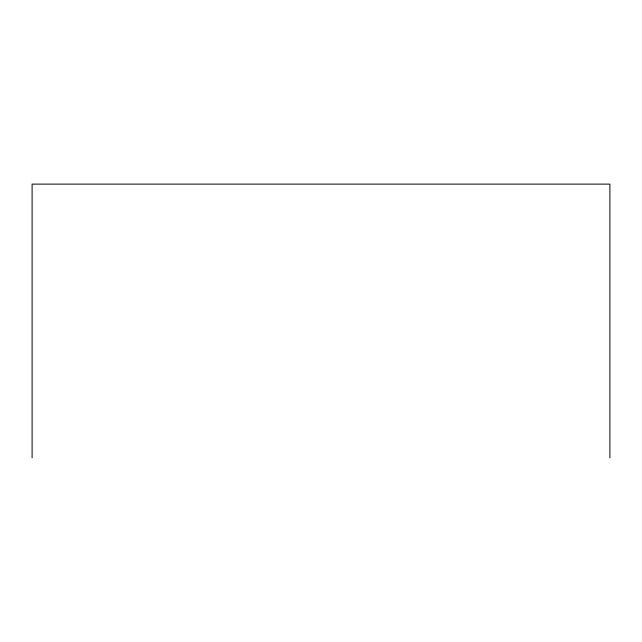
<?xml version="1.0" encoding="UTF-8"?>
<svg xmlns="http://www.w3.org/2000/svg" width="642" height="642" viewBox="0 0 642 642"><rect width="100%" height="100%" fill="white"/><g stroke="black" fill="none" stroke-linecap="round" stroke-linejoin="round"><path stroke-width="0.96" d="M609.9 457.882L609.9 184.118L32.1 184.118L32.1 457.882"/></g></svg>
